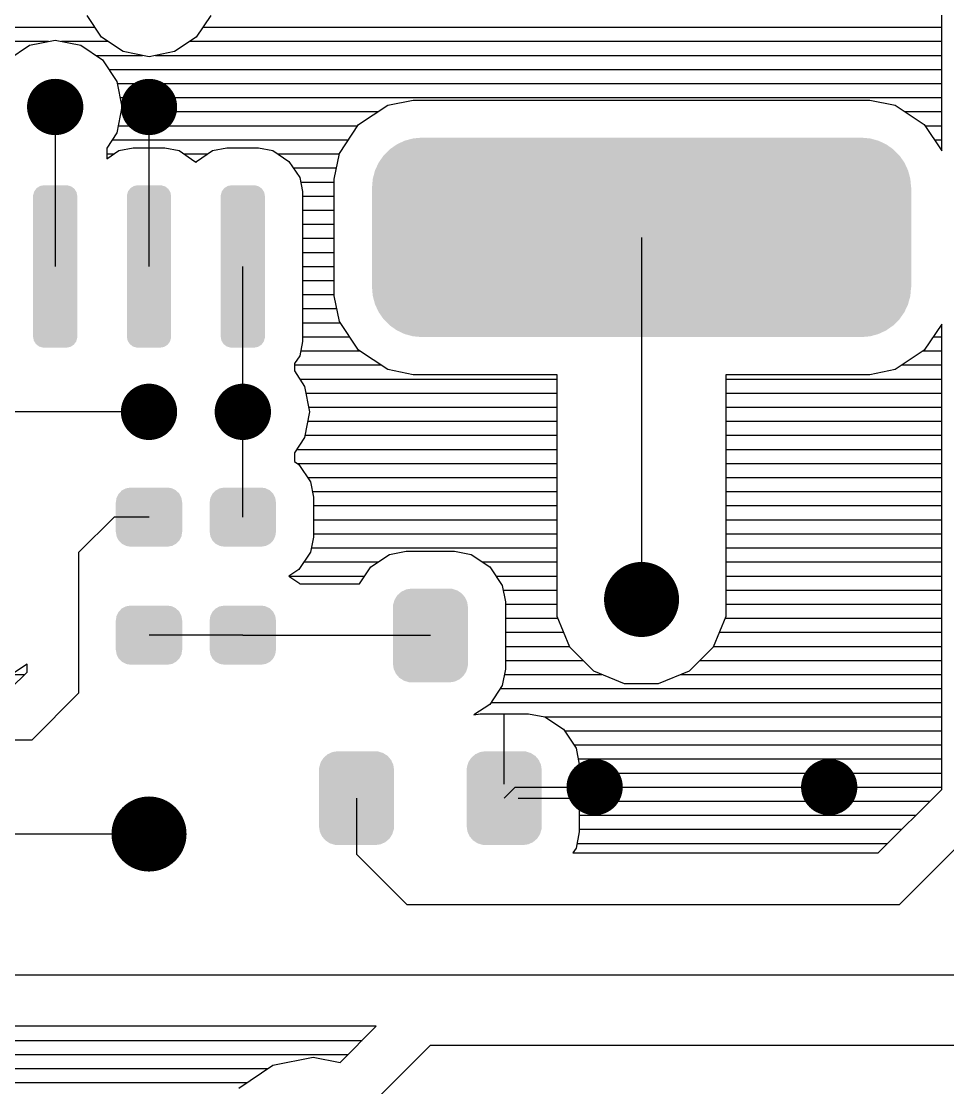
# Model space of a CAD drawing. Extents: x 295 to 953, y 10 to 290.
# Drawn here: x 691.45 to 720.29, y 135.09 to 168.3 of the extents above; entities that cross this region are included whole.
import ezdxf

# ---------------------------------------------------------------- set-up
doc = ezdxf.new("R2010")
doc.units = 0
doc.header["$LTSCALE"] = 5
doc.header["$MEASUREMENT"] = 0
doc.layers.get('0').update_dxf_attribs({"linetype": 'CONTINUOUS', "lineweight": 25})
doc.layers.add('DV-PEI-A6_TOP', color=5, linetype='CONTINUOUS')

msp = doc.modelspace()

# ---------------------------------------------------------------- linework, layer by layer
for points, const_width in [([(692.062, 165.63, 1), (692.939, 165.63, 1)], 0.876), ([(694.983, 165.63, 1), (695.86, 165.63, 1)], 0.876), ([(694.983, 156.137, 1), (695.86, 156.137, 1)], 0.876), ([(697.904, 156.137, 1), (698.781, 156.137, 1)], 0.876), ([(710.173, 150.295, 1), (711.341, 150.295, 1)], 1.168), ([(708.858, 144.453, 1), (709.734, 144.453, 1)], 0.876), ([(716.161, 144.453, 1), (717.037, 144.453, 1)], 0.876), ([(694.837, 142.992, 1), (696.006, 142.992, 1)], 1.168)]:
    msp.add_lwpolyline(points, format="xyb", close=True, dxfattribs=dict(const_width=const_width))
for points in [[(702.921, 164.314), (703.135, 164.463), (718.591, 164.314), (718.38, 164.463)], [(703.135, 164.463), (703.141, 164.468), (718.38, 164.463), (718.37, 164.468)], [(703.141, 164.468), (703.378, 164.578), (718.37, 164.468), (718.137, 164.578)], [(703.378, 164.578), (703.385, 164.581), (718.137, 164.578), (718.125, 164.581)], [(703.385, 164.581), (703.639, 164.649), (718.125, 164.581), (717.878, 164.649)], [(703.639, 164.649), (703.645, 164.651), (717.878, 164.649), (717.86, 164.651)], [(703.645, 164.651), (703.913, 164.675), (717.86, 164.651), (717.601, 164.675)], [(702.575, 163.904), (702.725, 164.117), (718.937, 163.904), (718.79, 164.117)], [(702.725, 164.117), (702.73, 164.124), (718.79, 164.117), (718.782, 164.124)], [(702.73, 164.124), (702.915, 164.307), (718.782, 164.124), (718.6, 164.307)], [(702.915, 164.307), (702.921, 164.314), (718.6, 164.307), (718.591, 164.314)], [(702.461, 163.661), (702.571, 163.896), (719.052, 163.661), (718.943, 163.896)], [(702.571, 163.896), (702.575, 163.904), (718.943, 163.896), (718.937, 163.904)], [(702.365, 163.124), (702.389, 163.392), (719.149, 163.124), (719.126, 163.392)], [(702.389, 163.392), (702.39, 163.401), (719.126, 163.392), (719.123, 163.401)], [(702.39, 163.401), (702.458, 163.652), (719.123, 163.401), (719.056, 163.652)], [(702.458, 163.652), (702.461, 163.661), (719.056, 163.652), (719.052, 163.661)], [(691.848, 163.004), (691.906, 163.081), (693.148, 163.004), (693.1, 163.081)], [(691.906, 163.081), (691.924, 163.104), (693.1, 163.081), (693.07, 163.104)], [(691.924, 163.104), (692.01, 163.157), (693.07, 163.104), (693, 163.157)], [(692.01, 163.157), (692.032, 163.171), (693, 163.157), (692.953, 163.171)], [(692.032, 163.171), (692.147, 163.192), (692.953, 163.171), (692.878, 163.192)], [(692.147, 163.192), (692.156, 163.194), (692.878, 163.192), (692.845, 163.194)], [(694.769, 163.004), (694.827, 163.081), (696.069, 163.004), (696.021, 163.081)], [(694.827, 163.081), (694.845, 163.104), (696.021, 163.081), (695.991, 163.104)], [(694.845, 163.104), (694.931, 163.157), (695.991, 163.104), (695.921, 163.157)], [(694.931, 163.157), (694.953, 163.171), (695.921, 163.157), (695.874, 163.171)], [(694.953, 163.171), (695.068, 163.192), (695.874, 163.171), (695.799, 163.192)], [(695.068, 163.192), (695.077, 163.194), (695.799, 163.192), (695.766, 163.194)], [(697.69, 163.004), (697.748, 163.081), (698.99, 163.004), (698.942, 163.081)], [(697.748, 163.081), (697.766, 163.104), (698.942, 163.081), (698.912, 163.104)], [(697.766, 163.104), (697.852, 163.157), (698.912, 163.104), (698.842, 163.157)], [(697.852, 163.157), (697.874, 163.171), (698.842, 163.157), (698.795, 163.171)], [(697.874, 163.171), (697.989, 163.192), (698.795, 163.171), (698.72, 163.192)], [(697.989, 163.192), (697.998, 163.194), (698.72, 163.192), (698.687, 163.194)], [(702.362, 160.016), (702.362, 163.124), (719.152, 160.016), (719.152, 163.124)], [(691.811, 162.849), (691.813, 162.882), (693.19, 162.849), (693.184, 162.882)], [(691.811, 158.479), (691.811, 162.849), (693.19, 158.479), (693.19, 162.849)], [(691.813, 162.882), (691.839, 162.973), (693.184, 162.882), (693.167, 162.973)], [(691.839, 162.973), (691.848, 163.004), (693.167, 162.973), (693.148, 163.004)], [(694.732, 162.849), (694.734, 162.882), (696.111, 162.849), (696.105, 162.882)], [(694.732, 158.479), (694.732, 162.849), (696.111, 158.479), (696.111, 162.849)], [(694.734, 162.882), (694.76, 162.973), (696.105, 162.882), (696.088, 162.973)], [(694.76, 162.973), (694.769, 163.004), (696.088, 162.973), (696.069, 163.004)], [(697.653, 162.849), (697.655, 162.882), (699.032, 162.849), (699.026, 162.882)], [(697.653, 158.479), (697.653, 162.849), (699.032, 158.479), (699.032, 162.849)], [(697.655, 162.882), (697.681, 162.973), (699.026, 162.882), (699.009, 162.973)], [(697.681, 162.973), (697.69, 163.004), (699.009, 162.973), (698.99, 163.004)], [(702.388, 159.748), (702.365, 160.016), (719.125, 159.748), (719.149, 160.016)], [(702.391, 159.738), (702.388, 159.748), (719.124, 159.738), (719.125, 159.748)], [(702.457, 159.488), (702.391, 159.738), (719.055, 159.488), (719.124, 159.738)], [(702.462, 159.479), (702.457, 159.488), (719.053, 159.479), (719.055, 159.488)], [(702.571, 159.244), (702.462, 159.479), (718.942, 159.244), (719.053, 159.479)], [(702.576, 159.236), (702.571, 159.244), (718.938, 159.236), (718.942, 159.244)], [(702.724, 159.023), (702.576, 159.236), (718.789, 159.023), (718.938, 159.236)], [(702.731, 159.016), (702.724, 159.023), (718.783, 159.016), (718.789, 159.023)], [(702.914, 158.832), (702.731, 159.016), (718.599, 158.832), (718.783, 159.016)], [(702.922, 158.826), (702.914, 158.832), (718.593, 158.826), (718.599, 158.832)], [(703.133, 158.677), (702.922, 158.826), (718.379, 158.677), (718.593, 158.826)], [(691.817, 158.446), (691.811, 158.479), (693.188, 158.446), (693.19, 158.479)], [(691.834, 158.355), (691.817, 158.446), (693.162, 158.355), (693.188, 158.446)], [(694.738, 158.446), (694.732, 158.479), (696.109, 158.446), (696.111, 158.479)], [(694.755, 158.355), (694.738, 158.446), (696.083, 158.355), (696.109, 158.446)], [(697.659, 158.446), (697.653, 158.479), (699.03, 158.446), (699.032, 158.479)], [(697.676, 158.355), (697.659, 158.446), (699.004, 158.355), (699.03, 158.446)], [(703.143, 158.672), (703.133, 158.677), (718.372, 158.672), (718.379, 158.677)], [(703.376, 158.562), (703.143, 158.672), (718.135, 158.562), (718.372, 158.672)], [(703.388, 158.558), (703.376, 158.562), (718.128, 158.558), (718.135, 158.562)], [(703.636, 158.49), (703.388, 158.558), (717.875, 158.49), (718.128, 158.558)], [(703.654, 158.489), (703.636, 158.49), (717.869, 158.489), (717.875, 158.49)], [(703.913, 158.465), (703.654, 158.489), (717.601, 158.465), (717.869, 158.489)], [(691.853, 158.325), (691.834, 158.355), (693.153, 158.325), (693.162, 158.355)], [(691.901, 158.248), (691.853, 158.325), (693.095, 158.248), (693.153, 158.325)], [(691.932, 158.224), (691.901, 158.248), (693.077, 158.224), (693.095, 158.248)], [(692.001, 158.171), (691.932, 158.224), (692.991, 158.171), (693.077, 158.224)], [(692.048, 158.158), (692.001, 158.171), (692.969, 158.158), (692.991, 158.171)], [(692.123, 158.136), (692.048, 158.158), (692.854, 158.136), (692.969, 158.158)], [(692.156, 158.135), (692.123, 158.136), (692.845, 158.135), (692.854, 158.136)], [(694.774, 158.325), (694.755, 158.355), (696.074, 158.325), (696.083, 158.355)], [(694.822, 158.248), (694.774, 158.325), (696.016, 158.248), (696.074, 158.325)], [(694.853, 158.224), (694.822, 158.248), (695.998, 158.224), (696.016, 158.248)], [(694.922, 158.171), (694.853, 158.224), (695.912, 158.171), (695.998, 158.224)], [(694.969, 158.158), (694.922, 158.171), (695.89, 158.158), (695.912, 158.171)], [(695.044, 158.136), (694.969, 158.158), (695.775, 158.136), (695.89, 158.158)], [(695.077, 158.135), (695.044, 158.136), (695.766, 158.135), (695.775, 158.136)], [(697.695, 158.325), (697.676, 158.355), (698.995, 158.325), (699.004, 158.355)], [(697.743, 158.248), (697.695, 158.325), (698.937, 158.248), (698.995, 158.325)], [(697.774, 158.224), (697.743, 158.248), (698.919, 158.224), (698.937, 158.248)], [(697.843, 158.171), (697.774, 158.224), (698.833, 158.171), (698.919, 158.224)], [(697.89, 158.158), (697.843, 158.171), (698.811, 158.158), (698.833, 158.171)], [(697.965, 158.136), (697.89, 158.158), (698.696, 158.136), (698.811, 158.158)], [(697.998, 158.135), (697.965, 158.136), (698.687, 158.135), (698.696, 158.136)], [(694.59, 153.696), (694.702, 153.755), (696.258, 153.696), (696.136, 153.755)], [(694.702, 153.755), (694.73, 153.76), (696.136, 153.755), (696.126, 153.76)], [(694.73, 153.76), (694.846, 153.78), (696.126, 153.76), (695.997, 153.78)], [(697.511, 153.696), (697.623, 153.755), (699.179, 153.696), (699.057, 153.755)], [(697.623, 153.755), (697.651, 153.76), (699.057, 153.755), (699.047, 153.76)], [(697.651, 153.76), (697.767, 153.78), (699.047, 153.76), (698.918, 153.78)], [(694.39, 153.321), (694.409, 153.45), (696.453, 153.321), (696.432, 153.45)], [(694.409, 153.45), (694.416, 153.465), (696.432, 153.45), (696.429, 153.465)], [(694.416, 153.465), (694.472, 153.582), (696.429, 153.465), (696.369, 153.582)], [(694.472, 153.582), (694.484, 153.594), (696.369, 153.582), (696.362, 153.594)], [(694.484, 153.594), (694.573, 153.687), (696.362, 153.594), (696.267, 153.687)], [(694.573, 153.687), (694.59, 153.696), (696.267, 153.687), (696.258, 153.696)], [(697.311, 153.321), (697.33, 153.45), (699.374, 153.321), (699.353, 153.45)], [(697.33, 153.45), (697.337, 153.465), (699.353, 153.45), (699.35, 153.465)], [(697.337, 153.465), (697.393, 153.582), (699.35, 153.465), (699.29, 153.582)], [(697.393, 153.582), (697.405, 153.594), (699.29, 153.582), (699.283, 153.594)], [(697.405, 153.594), (697.494, 153.687), (699.283, 153.594), (699.188, 153.687)], [(697.494, 153.687), (697.511, 153.696), (699.188, 153.687), (699.179, 153.696)], [(694.388, 152.398), (694.388, 153.321), (696.456, 152.398), (696.456, 153.321)], [(697.309, 152.398), (697.309, 153.321), (699.377, 152.398), (699.377, 153.321)], [(694.411, 152.268), (694.39, 152.398), (696.434, 152.268), (696.453, 152.398)], [(694.414, 152.254), (694.411, 152.268), (696.427, 152.254), (696.434, 152.268)], [(694.474, 152.137), (694.414, 152.254), (696.371, 152.137), (696.427, 152.254)], [(694.481, 152.124), (694.474, 152.137), (696.359, 152.124), (696.371, 152.137)], [(694.576, 152.032), (694.481, 152.124), (696.27, 152.032), (696.359, 152.124)], [(697.332, 152.268), (697.311, 152.398), (699.355, 152.268), (699.374, 152.398)], [(697.335, 152.254), (697.332, 152.268), (699.348, 152.254), (699.355, 152.268)], [(697.395, 152.137), (697.335, 152.254), (699.292, 152.137), (699.348, 152.254)], [(697.402, 152.124), (697.395, 152.137), (699.28, 152.124), (699.292, 152.137)], [(697.497, 152.032), (697.402, 152.124), (699.191, 152.032), (699.28, 152.124)], [(694.586, 152.023), (694.576, 152.032), (696.253, 152.023), (696.27, 152.032)], [(694.707, 151.963), (694.586, 152.023), (696.141, 151.963), (696.253, 152.023)], [(694.717, 151.959), (694.707, 151.963), (696.113, 151.959), (696.141, 151.963)], [(694.846, 151.939), (694.717, 151.959), (695.997, 151.939), (696.113, 151.959)], [(697.507, 152.023), (697.497, 152.032), (699.174, 152.023), (699.191, 152.032)], [(697.628, 151.963), (697.507, 152.023), (699.062, 151.963), (699.174, 152.023)], [(697.638, 151.959), (697.628, 151.963), (699.034, 151.959), (699.062, 151.963)], [(697.767, 151.939), (697.638, 151.959), (698.918, 151.939), (699.034, 151.959)], [(703.114, 150.363), (703.162, 150.435), (705.262, 150.363), (705.2, 150.435)], [(703.162, 150.435), (703.223, 150.488), (705.2, 150.435), (705.155, 150.488)], [(703.223, 150.488), (703.287, 150.542), (705.155, 150.488), (705.072, 150.542)], [(703.287, 150.542), (703.366, 150.578), (705.072, 150.542), (705.017, 150.578)], [(703.366, 150.578), (703.437, 150.61), (705.017, 150.578), (704.912, 150.61)], [(703.437, 150.61), (703.551, 150.627), (704.912, 150.61), (704.859, 150.627)], [(703.551, 150.627), (703.6, 150.634), (704.859, 150.627), (704.769, 150.634)], [(694.59, 150.022), (694.702, 150.081), (696.258, 150.022), (696.136, 150.081)], [(694.702, 150.081), (694.73, 150.085), (696.136, 150.081), (696.126, 150.085)], [(694.73, 150.085), (694.846, 150.105), (696.126, 150.085), (695.997, 150.105)], [(697.511, 150.022), (697.623, 150.081), (699.179, 150.022), (699.057, 150.081)], [(697.623, 150.081), (697.651, 150.085), (699.057, 150.081), (699.047, 150.085)], [(697.651, 150.085), (697.767, 150.105), (699.047, 150.085), (698.918, 150.105)], [(703.016, 150.049), (703.023, 150.14), (705.353, 150.049), (705.34, 150.14)], [(703.023, 150.14), (703.045, 150.213), (705.34, 150.14), (705.33, 150.213)], [(703.045, 150.213), (703.071, 150.297), (705.33, 150.213), (705.291, 150.297)], [(703.071, 150.297), (703.114, 150.363), (705.291, 150.297), (705.262, 150.363)], [(694.39, 149.646), (694.409, 149.776), (696.453, 149.646), (696.432, 149.776)], [(694.409, 149.776), (694.416, 149.79), (696.432, 149.776), (696.429, 149.79)], [(694.416, 149.79), (694.472, 149.907), (696.429, 149.79), (696.369, 149.907)], [(694.472, 149.907), (694.484, 149.92), (696.369, 149.907), (696.362, 149.92)], [(694.484, 149.92), (694.573, 150.013), (696.362, 149.92), (696.267, 150.013)], [(694.573, 150.013), (694.59, 150.022), (696.267, 150.013), (696.258, 150.022)], [(697.311, 149.646), (697.33, 149.776), (699.374, 149.646), (699.353, 149.776)], [(697.33, 149.776), (697.337, 149.79), (699.353, 149.776), (699.35, 149.79)], [(697.337, 149.79), (697.393, 149.907), (699.35, 149.79), (699.29, 149.907)], [(697.393, 149.907), (697.405, 149.92), (699.29, 149.907), (699.283, 149.92)], [(697.405, 149.92), (697.494, 150.013), (699.283, 149.92), (699.188, 150.013)], [(697.494, 150.013), (697.511, 150.022), (699.188, 150.013), (699.179, 150.022)], [(703.016, 148.297), (703.016, 150.049), (705.353, 148.297), (705.353, 150.049)], [(694.388, 148.723), (694.388, 149.646), (696.456, 148.723), (696.456, 149.646)], [(697.309, 148.723), (697.309, 149.646), (699.377, 148.723), (699.377, 149.646)], [(694.411, 148.594), (694.39, 148.723), (696.434, 148.594), (696.453, 148.723)], [(694.414, 148.579), (694.411, 148.594), (696.427, 148.579), (696.434, 148.594)], [(694.474, 148.462), (694.414, 148.579), (696.371, 148.462), (696.427, 148.579)], [(694.481, 148.45), (694.474, 148.462), (696.359, 148.45), (696.371, 148.462)], [(694.576, 148.357), (694.481, 148.45), (696.27, 148.357), (696.359, 148.45)], [(697.332, 148.594), (697.311, 148.723), (699.355, 148.594), (699.374, 148.723)], [(697.335, 148.579), (697.332, 148.594), (699.348, 148.579), (699.355, 148.594)], [(697.395, 148.462), (697.335, 148.579), (699.292, 148.462), (699.348, 148.579)], [(697.402, 148.45), (697.395, 148.462), (699.28, 148.45), (699.292, 148.462)], [(697.497, 148.357), (697.402, 148.45), (699.191, 148.357), (699.28, 148.45)], [(694.586, 148.348), (694.576, 148.357), (696.253, 148.348), (696.27, 148.357)], [(694.707, 148.289), (694.586, 148.348), (696.141, 148.289), (696.253, 148.348)], [(694.717, 148.284), (694.707, 148.289), (696.113, 148.284), (696.141, 148.289)], [(694.846, 148.265), (694.717, 148.284), (695.997, 148.265), (696.113, 148.284)], [(697.507, 148.348), (697.497, 148.357), (699.174, 148.348), (699.191, 148.357)], [(697.628, 148.289), (697.507, 148.348), (699.062, 148.289), (699.174, 148.348)], [(697.638, 148.284), (697.628, 148.289), (699.034, 148.284), (699.062, 148.289)], [(697.767, 148.265), (697.638, 148.284), (698.918, 148.265), (699.034, 148.284)], [(703.029, 148.206), (703.016, 148.297), (705.346, 148.206), (705.353, 148.297)], [(703.039, 148.134), (703.029, 148.206), (705.324, 148.134), (705.346, 148.206)], [(703.078, 148.049), (703.039, 148.134), (705.298, 148.049), (705.324, 148.134)], [(703.107, 147.983), (703.078, 148.049), (705.255, 147.983), (705.298, 148.049)], [(703.169, 147.911), (703.107, 147.983), (705.207, 147.911), (705.255, 147.983)], [(703.214, 147.858), (703.169, 147.911), (705.146, 147.858), (705.207, 147.911)], [(703.298, 147.804), (703.214, 147.858), (705.082, 147.804), (705.146, 147.858)], [(703.352, 147.768), (703.298, 147.804), (705.003, 147.768), (705.082, 147.804)], [(703.457, 147.736), (703.352, 147.768), (704.932, 147.736), (705.003, 147.768)], [(703.51, 147.72), (703.457, 147.736), (704.818, 147.72), (704.932, 147.736)], [(703.6, 147.713), (703.51, 147.72), (704.769, 147.713), (704.818, 147.72)], [(700.922, 145.423), (700.985, 145.477), (702.853, 145.423), (702.77, 145.477)], [(700.985, 145.477), (701.065, 145.513), (702.77, 145.477), (702.715, 145.513)], [(701.065, 145.513), (701.135, 145.545), (702.715, 145.513), (702.61, 145.545)], [(701.135, 145.545), (701.249, 145.562), (702.61, 145.545), (702.557, 145.562)], [(701.249, 145.562), (701.299, 145.569), (702.557, 145.562), (702.467, 145.569)], [(705.519, 145.423), (705.583, 145.477), (707.451, 145.423), (707.367, 145.477)], [(705.583, 145.477), (705.662, 145.513), (707.367, 145.477), (707.313, 145.513)], [(705.662, 145.513), (705.733, 145.545), (707.313, 145.513), (707.208, 145.545)], [(705.733, 145.545), (705.847, 145.562), (707.208, 145.545), (707.155, 145.562)], [(705.847, 145.562), (705.896, 145.569), (707.155, 145.562), (707.065, 145.569)], [(700.721, 145.075), (700.744, 145.148), (703.038, 145.075), (703.028, 145.148)], [(700.744, 145.148), (700.77, 145.232), (703.028, 145.148), (702.99, 145.232)], [(700.77, 145.232), (700.812, 145.298), (702.99, 145.232), (702.96, 145.298)], [(700.812, 145.298), (700.86, 145.37), (702.96, 145.298), (702.898, 145.37)], [(700.86, 145.37), (700.922, 145.423), (702.898, 145.37), (702.853, 145.423)], [(705.319, 145.075), (705.341, 145.148), (707.636, 145.075), (707.626, 145.148)], [(705.341, 145.148), (705.367, 145.232), (707.626, 145.148), (707.587, 145.232)], [(705.367, 145.232), (705.41, 145.298), (707.587, 145.232), (707.558, 145.298)], [(705.41, 145.298), (705.458, 145.37), (707.558, 145.298), (707.496, 145.37)], [(705.458, 145.37), (705.519, 145.423), (707.496, 145.37), (707.451, 145.423)], [(700.714, 144.984), (700.721, 145.075), (703.051, 144.984), (703.038, 145.075)], [(700.714, 143.232), (700.714, 144.984), (703.051, 143.232), (703.051, 144.984)], [(705.312, 144.984), (705.319, 145.075), (707.649, 144.984), (707.636, 145.075)], [(705.312, 143.232), (705.312, 144.984), (707.649, 143.232), (707.649, 144.984)], [(700.727, 143.141), (700.714, 143.232), (703.044, 143.141), (703.051, 143.232)], [(700.738, 143.069), (700.727, 143.141), (703.022, 143.069), (703.044, 143.141)], [(705.325, 143.141), (705.312, 143.232), (707.642, 143.141), (707.649, 143.232)], [(705.335, 143.069), (705.325, 143.141), (707.62, 143.069), (707.642, 143.141)], [(700.776, 142.984), (700.738, 143.069), (702.996, 142.984), (703.022, 143.069)], [(700.806, 142.918), (700.776, 142.984), (702.953, 142.918), (702.996, 142.984)], [(700.868, 142.846), (700.806, 142.918), (702.906, 142.846), (702.953, 142.918)], [(700.913, 142.793), (700.868, 142.846), (702.844, 142.793), (702.906, 142.846)], [(700.996, 142.739), (700.913, 142.793), (702.78, 142.739), (702.844, 142.793)], [(705.374, 142.984), (705.335, 143.069), (707.594, 142.984), (707.62, 143.069)], [(705.403, 142.918), (705.374, 142.984), (707.551, 142.918), (707.594, 142.984)], [(705.465, 142.846), (705.403, 142.918), (707.503, 142.846), (707.551, 142.918)], [(705.51, 142.793), (705.465, 142.846), (707.442, 142.793), (707.503, 142.846)], [(705.593, 142.739), (705.51, 142.793), (707.378, 142.739), (707.442, 142.793)], [(701.051, 142.703), (700.996, 142.739), (702.701, 142.703), (702.78, 142.739)], [(701.155, 142.671), (701.051, 142.703), (702.63, 142.671), (702.701, 142.703)], [(701.208, 142.655), (701.155, 142.671), (702.516, 142.655), (702.63, 142.671)], [(701.299, 142.648), (701.208, 142.655), (702.467, 142.648), (702.516, 142.655)], [(705.648, 142.703), (705.593, 142.739), (707.299, 142.703), (707.378, 142.739)], [(705.753, 142.671), (705.648, 142.703), (707.228, 142.671), (707.299, 142.703)], [(705.806, 142.655), (705.753, 142.671), (707.114, 142.655), (707.228, 142.671)], [(705.896, 142.648), (705.806, 142.655), (707.065, 142.648), (707.114, 142.655)]]:
    msp.add_solid(points)
at = {"layer": 'DV-PEI-A6_TOP', "color": 7}
for p, q in [((720.104, 164.269), (720.104, 169.906)), ((693.944, 167.803), (693.494, 168.481)), ((697.344, 168.481), (696.894, 167.803)), ((675.366, 168.113), (693.739, 168.113)), ((697.098, 168.113), (720.104, 168.113)), ((691.7, 167.552), (692.501, 167.71)), ((692.501, 167.71), (693.295, 167.552)), ((694.621, 167.353), (693.944, 167.803)), ((696.894, 167.803), (696.216, 167.353)), ((674.39, 167.675), (692.296, 167.675)), ((691.023, 167.102), (691.7, 167.552)), ((692.699, 167.675), (694.142, 167.675)), ((693.295, 167.552), (693.973, 167.102)), ((695.422, 167.196), (694.621, 167.353)), ((696.216, 167.353), (695.422, 167.196)), ((696.695, 167.675), (720.104, 167.675)), ((693.774, 167.237), (695.217, 167.237)), ((693.973, 167.102), (694.423, 166.425)), ((695.62, 167.237), (720.104, 167.237)), ((694.177, 166.798), (720.104, 166.798)), ((694.423, 166.425), (694.58, 165.63)), ((694.434, 166.36), (720.104, 166.36)), ((694.522, 165.922), (720.104, 165.922)), ((702.853, 165.683), (703.641, 165.84)), ((703.641, 165.84), (717.867, 165.84)), ((717.867, 165.84), (718.655, 165.683)), ((692.501, 165.63), (692.501, 160.664)), ((694.58, 165.63), (694.423, 164.83)), ((694.551, 165.484), (702.549, 165.484)), ((695.422, 160.664), (695.422, 165.63)), ((701.947, 165.081), (702.853, 165.683)), ((718.655, 165.683), (719.561, 165.081)), ((718.959, 165.484), (720.104, 165.484)), ((694.463, 165.046), (701.924, 165.046)), ((701.351, 164.181), (701.947, 165.081)), ((719.561, 165.081), (720.104, 164.269)), ((719.584, 165.046), (720.104, 165.046)), ((694.423, 164.83), (694.107, 164.351)), ((694.277, 164.608), (701.632, 164.608)), ((694.481, 164.275), (694.925, 164.362)), ((694.925, 164.362), (695.912, 164.362)), ((695.422, 161.102), (695.422, 164.362)), ((695.912, 164.362), (696.356, 164.275)), ((697.402, 164.275), (697.846, 164.362)), ((697.846, 164.362), (698.833, 164.362)), ((698.833, 164.362), (699.277, 164.275)), ((719.876, 164.608), (720.104, 164.608)), ((694.107, 164.351), (694.107, 164.018)), ((694.107, 164.018), (694.481, 164.275)), ((694.107, 164.169), (694.323, 164.169)), ((696.356, 164.275), (696.853, 163.936)), ((696.514, 164.169), (697.244, 164.169)), ((696.905, 163.936), (697.402, 164.275)), ((699.277, 164.275), (699.774, 163.936)), ((699.435, 164.169), (701.345, 164.169)), ((701.188, 163.387), (701.351, 164.181)), ((696.853, 163.936), (696.882, 163.901)), ((696.882, 163.901), (696.905, 163.936)), ((699.774, 163.936), (700.113, 163.439)), ((699.914, 163.731), (701.258, 163.731)), ((700.113, 163.439), (700.2, 162.995)), ((701.188, 159.747), (701.188, 163.387)), ((700.142, 163.293), (701.188, 163.293)), ((700.2, 162.995), (700.2, 158.327)), ((700.2, 162.855), (701.188, 162.855)), ((700.2, 162.417), (701.188, 162.417)), ((700.2, 161.979), (701.188, 161.979)), ((700.2, 161.541), (701.188, 161.541)), ((710.757, 161.57), (710.757, 150.295)), ((700.2, 161.102), (701.188, 161.102)), ((698.343, 156.137), (698.343, 160.664)), ((700.2, 160.664), (701.188, 160.664)), ((700.2, 160.226), (701.188, 160.226)), ((700.2, 159.788), (701.188, 159.788)), ((701.351, 158.953), (701.188, 159.747)), ((700.2, 159.35), (701.269, 159.35)), ((700.2, 158.912), (701.38, 158.912)), ((701.947, 158.053), (701.351, 158.953)), ((720.104, 158.865), (719.561, 158.053)), ((720.104, 144.383), (720.104, 158.865)), ((700.2, 158.474), (701.672, 158.474)), ((719.835, 158.474), (720.104, 158.474)), ((700.2, 158.327), (700.113, 157.884)), ((702.853, 157.451), (701.947, 158.053)), ((719.561, 158.053), (718.655, 157.451)), ((700.113, 157.884), (699.949, 157.638)), ((700.142, 158.035), (701.982, 158.035)), ((719.526, 158.035), (720.104, 158.035)), ((699.949, 157.638), (699.949, 157.41)), ((699.949, 157.597), (702.636, 157.597)), ((699.949, 157.41), (700.265, 156.931)), ((703.641, 157.293), (702.853, 157.451)), ((718.655, 157.451), (717.867, 157.293)), ((718.871, 157.597), (720.104, 157.597)), ((700.119, 157.159), (708.128, 157.159)), ((708.128, 157.293), (703.641, 157.293)), ((708.128, 149.769), (708.128, 157.293)), ((717.867, 157.293), (713.386, 157.293)), ((713.386, 157.293), (713.386, 149.769)), ((713.386, 157.159), (720.104, 157.159)), ((700.265, 156.931), (700.422, 156.137)), ((700.305, 156.721), (708.128, 156.721)), ((713.386, 156.721), (720.104, 156.721)), ((695.422, 156.137), (689.58, 156.137)), ((698.343, 152.859), (698.343, 156.137)), ((700.422, 156.137), (700.265, 155.336)), ((700.393, 156.283), (708.128, 156.283)), ((713.386, 156.283), (720.104, 156.283)), ((700.364, 155.845), (708.128, 155.845)), ((713.386, 155.845), (720.104, 155.845)), ((700.276, 155.406), (708.128, 155.406)), ((713.386, 155.406), (720.104, 155.406)), ((700.265, 155.336), (699.949, 154.857)), ((699.949, 154.857), (699.949, 154.589)), ((700.019, 154.968), (708.128, 154.968)), ((713.386, 154.968), (720.104, 154.968)), ((699.949, 154.589), (700.089, 154.495)), ((700.043, 154.53), (708.128, 154.53)), ((700.089, 154.495), (700.446, 153.958)), ((713.386, 154.53), (720.104, 154.53)), ((700.358, 154.092), (708.128, 154.092)), ((713.386, 154.092), (720.104, 154.092)), ((700.446, 153.958), (700.545, 153.484)), ((700.51, 153.654), (708.128, 153.654)), ((700.545, 153.484), (700.545, 152.24)), ((713.386, 153.654), (720.104, 153.654)), ((700.545, 153.216), (708.128, 153.216)), ((713.386, 153.216), (720.104, 153.216)), ((694.335, 152.859), (693.231, 151.755)), ((695.422, 152.859), (694.335, 152.859)), ((700.545, 152.778), (708.128, 152.778)), ((713.386, 152.778), (720.104, 152.778)), ((700.545, 152.24), (700.446, 151.767)), ((700.545, 152.339), (708.128, 152.339)), ((713.386, 152.339), (720.104, 152.339)), ((693.231, 151.755), (693.231, 147.374)), ((700.446, 151.767), (700.089, 151.229)), ((700.475, 151.901), (708.128, 151.901)), ((702.911, 151.697), (703.425, 151.802)), ((703.425, 151.802), (704.938, 151.802)), ((704.938, 151.802), (705.452, 151.697)), ((713.386, 151.901), (720.104, 151.901)), ((700.241, 151.463), (702.56, 151.463)), ((702.333, 151.311), (702.911, 151.697)), ((705.452, 151.697), (706.031, 151.311)), ((705.803, 151.463), (708.128, 151.463)), ((713.386, 151.463), (720.104, 151.463)), ((700.089, 151.229), (699.78, 151.025)), ((701.976, 150.78), (702.333, 151.311)), ((706.031, 151.311), (706.416, 150.733)), ((699.78, 151.025), (702.14, 151.025)), ((699.78, 151.025), (700.089, 150.815)), ((700.089, 150.815), (700.113, 150.78)), ((700.113, 150.78), (701.976, 150.78)), ((706.223, 151.025), (708.128, 151.025)), ((713.386, 151.025), (720.104, 151.025)), ((706.416, 150.733), (706.521, 150.219)), ((706.445, 150.587), (708.128, 150.587)), ((713.386, 150.587), (720.104, 150.587)), ((706.521, 150.219), (706.521, 148.122)), ((706.521, 150.149), (708.128, 150.149)), ((713.386, 150.149), (720.104, 150.149)), ((708.525, 148.805), (708.128, 149.769)), ((713.386, 149.769), (712.983, 148.805)), ((706.521, 149.711), (708.151, 149.711)), ((713.356, 149.711), (720.104, 149.711)), ((698.343, 149.185), (695.422, 149.185)), ((698.348, 149.173), (698.343, 149.185)), ((704.185, 149.173), (698.348, 149.173)), ((706.521, 149.272), (708.332, 149.272)), ((713.175, 149.272), (720.104, 149.272)), ((706.521, 148.834), (708.513, 148.834)), ((709.267, 148.063), (708.525, 148.805)), ((712.983, 148.805), (712.241, 148.063)), ((712.994, 148.834), (720.104, 148.834)), ((691.624, 148.285), (691.075, 147.917)), ((691.624, 148.034), (691.624, 148.285)), ((706.521, 148.122), (706.416, 147.613)), ((706.521, 148.396), (708.934, 148.396)), ((712.574, 148.396), (720.104, 148.396)), ((691.104, 147.52), (691.624, 148.034)), ((691.128, 147.958), (691.542, 147.958)), ((706.486, 147.958), (709.524, 147.958)), ((710.231, 147.666), (709.267, 148.063)), ((712.241, 148.063), (711.277, 147.666)), ((711.984, 147.958), (720.104, 147.958)), ((706.416, 147.613), (706.031, 147.029)), ((706.352, 147.52), (720.104, 147.52)), ((711.277, 147.666), (710.231, 147.666)), ((693.231, 147.374), (691.77, 145.913)), ((706.031, 147.029), (705.54, 146.702)), ((706.06, 147.082), (720.104, 147.082)), ((705.54, 146.702), (705.727, 146.737)), ((705.727, 146.737), (707.24, 146.737)), ((706.48, 144.546), (706.48, 146.737)), ((707.24, 146.737), (707.748, 146.638)), ((707.736, 146.643), (720.104, 146.643)), ((707.748, 146.638), (708.327, 146.252)), ((708.327, 146.252), (708.718, 145.668)), ((708.362, 146.205), (720.104, 146.205)), ((691.77, 145.913), (658.331, 145.913)), ((708.654, 145.767), (720.104, 145.767)), ((708.718, 145.668), (708.817, 145.16)), ((708.788, 145.329), (720.104, 145.329)), ((708.817, 145.16), (708.817, 143.062)), ((708.817, 144.891), (720.104, 144.891)), ((706.48, 144.108), (706.819, 144.453)), ((706.819, 144.453), (709.296, 144.453)), ((708.817, 144.453), (720.104, 144.453)), ((701.883, 144.108), (701.883, 142.367)), ((706.919, 144.108), (708.817, 144.108)), ((718.124, 142.408), (720.104, 144.383)), ((708.817, 144.015), (719.73, 144.015)), ((708.817, 143.576), (719.292, 143.576)), ((718.79, 140.801), (721.711, 143.722)), ((708.817, 143.138), (718.854, 143.138)), ((695.422, 142.992), (624.587, 142.992)), ((708.817, 143.062), (708.718, 142.548)), ((708.718, 142.548), (708.619, 142.408)), ((708.747, 142.7), (718.416, 142.7)), ((701.883, 142.367), (703.454, 140.801)), ((708.619, 142.408), (718.124, 142.408)), ((703.454, 140.801), (718.79, 140.801)), ((683.007, 138.611), (743.618, 138.611)), ((702.496, 137.004), (683.667, 137.004)), ((701.369, 135.877), (702.496, 137.004)), ((683.229, 136.566), (702.058, 136.566)), ((700.533, 132.769), (704.185, 136.42)), ((704.185, 136.42), (768.447, 136.42)), ((682.791, 136.128), (701.62, 136.128)), ((699.277, 135.795), (700.533, 136.04)), ((700.533, 136.04), (701.369, 135.877)), ((682.219, 135.69), (699.12, 135.69)), ((698.214, 135.082), (699.277, 135.795)), ((515.196, 135.252), (698.465, 135.252))]:
    msp.add_line(p, q, dxfattribs=at)

doc.saveas('drawing.dxf')
